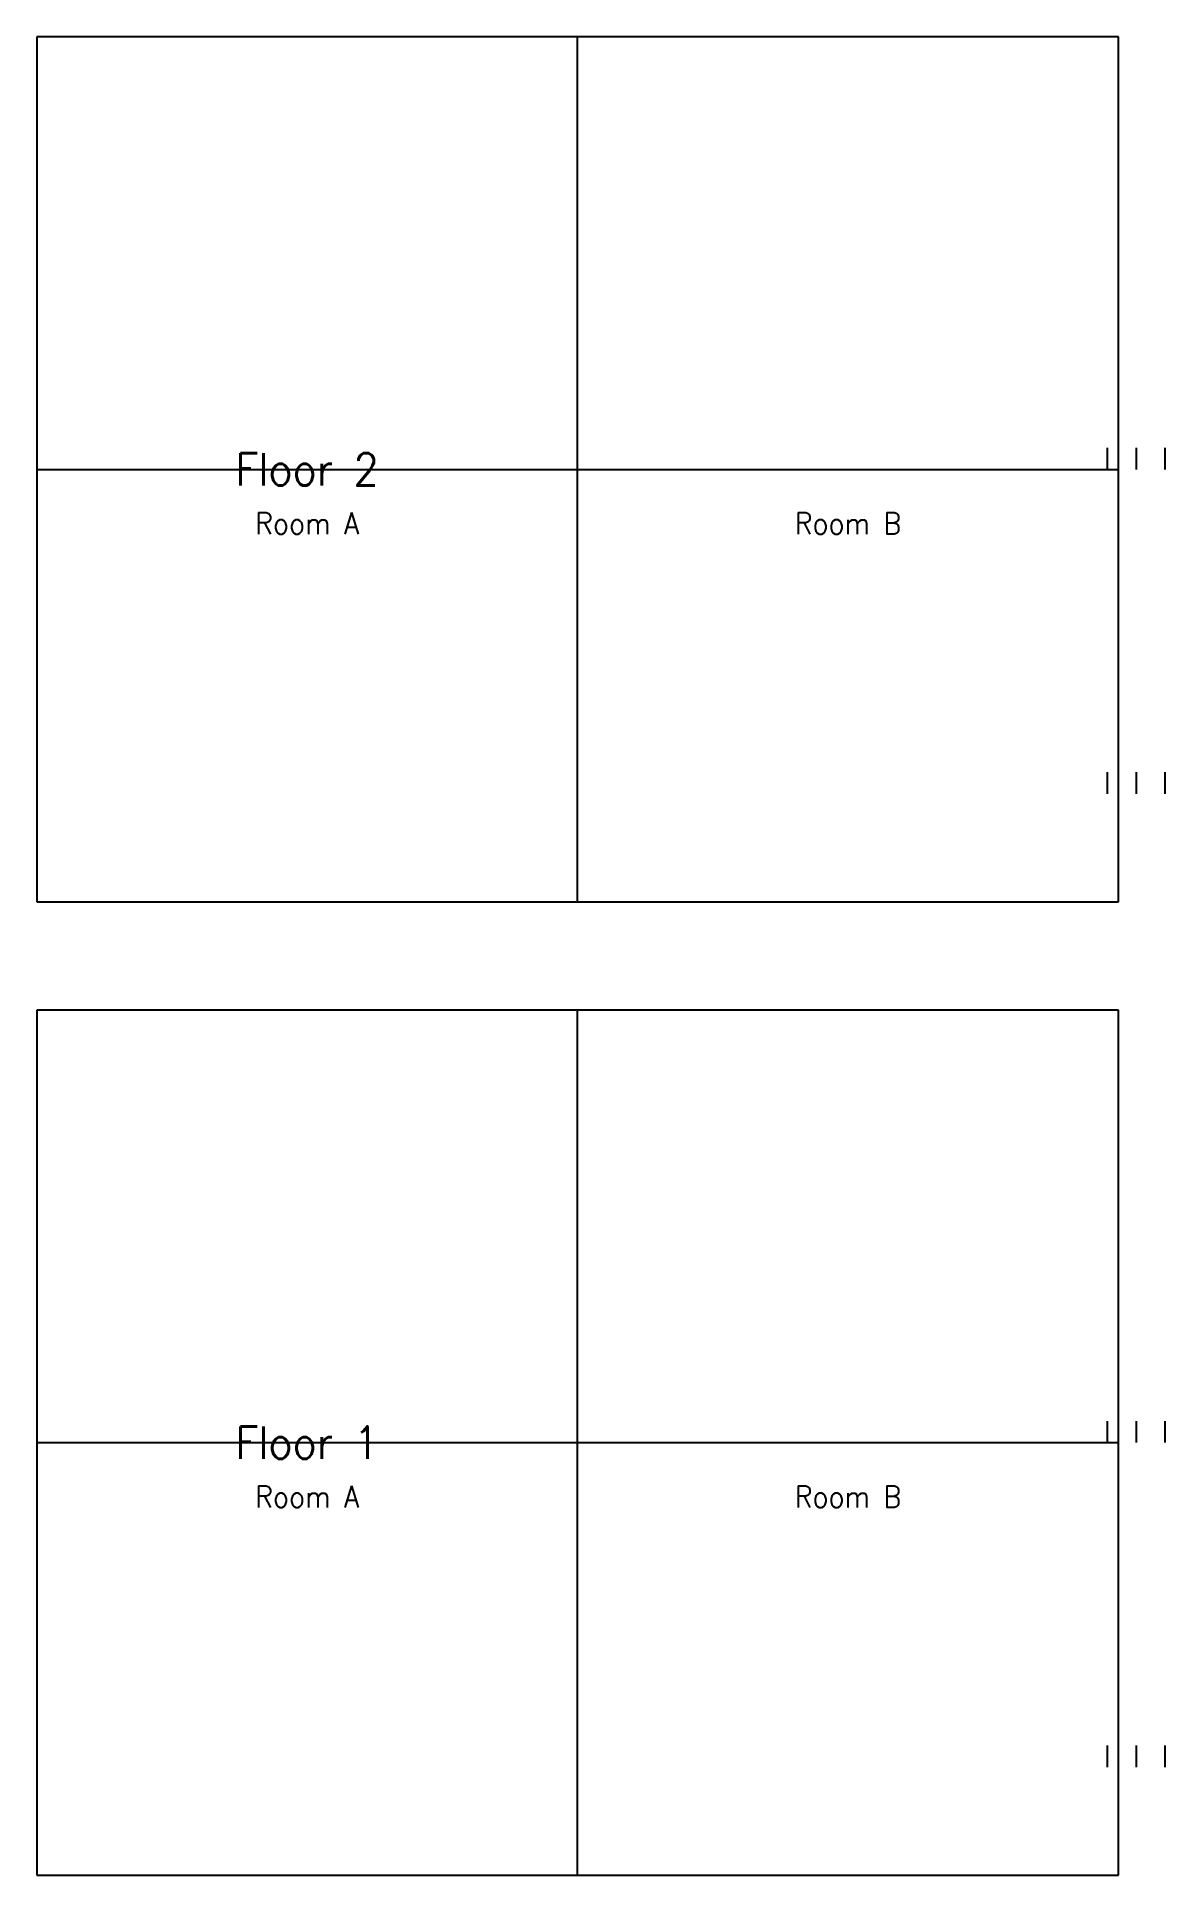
# Model space of a CAD drawing. Header units: metres. Extents: x 0 to 10433, y 0 to 17000.
import ezdxf

# ---------------------------------------------------------------- set-up
doc = ezdxf.new("R2010")
doc.units = ezdxf.units.M
doc.layers.get('0').update_dxf_attribs({"lineweight": 25, "true_color": 0xffffff})
doc.styles.add('textstyle0', font='')
doc.styles.add('textstyle1', font='')
doc.styles.add('textstyle2', font='')
doc.styles.add('textstyle3', font='')
doc.styles.add('textstyle4', font='')
doc.styles.add('textstyle5', font='')
doc.styles.get('textstyle0').set_extended_font_data('standard')
doc.styles.get('textstyle1').set_extended_font_data('standard')
doc.styles.get('textstyle2').set_extended_font_data('standard')
doc.styles.get('textstyle3').set_extended_font_data('standard')
doc.styles.get('textstyle4').set_extended_font_data('standard')
doc.styles.get('textstyle5').set_extended_font_data('standard')

msp = doc.modelspace()

# ---------------------------------------------------------------- linework, layer by layer
for p, q in [((10000, 17000), (0, 17000)), ((0, 17000), (0, 9000)), ((5000, 9000), (5000, 17000)), ((10000, 9000), (10000, 17000)), ((9900, 13000), (9900, 13200)), ((10167, 13000), (10167, 13200)), ((10433, 13000), (10433, 13200)), ((0, 13000), (10000, 13000)), ((9900, 10000), (9900, 10200)), ((10167, 10000), (10167, 10200)), ((10433, 10000), (10433, 10200)), ((0, 9000), (10000, 9000)), ((4500, 9000), (5500, 9000)), ((10000, 8000), (0, 8000)), ((0, 8000), (0, 0)), ((5000, 0), (5000, 8000)), ((10000, 0), (10000, 8000)), ((9900, 4000), (9900, 4200)), ((10167, 4000), (10167, 4200)), ((10433, 4000), (10433, 4200)), ((0, 4000), (10000, 4000)), ((9900, 1000), (9900, 1200)), ((10167, 1000), (10167, 1200)), ((10433, 1000), (10433, 1200)), ((0, 0), (10000, 0)), ((4500, 0), (5500, 0))]:
    msp.add_line(p, q)

# ---------------------------------------------------------------- texts
at = {"attachment_point": 5}
for s, insert, char_height, style in [('Floor 2', (2500, 13000), 300, 'textstyle3'), ('Room A', (2500, 12500), 200, 'textstyle5'), ('Room B', (7500, 12500), 200, 'textstyle4'), ('Floor 1', (2500, 4000), 300, 'textstyle0'), ('Room A', (2500, 3500), 200, 'textstyle2'), ('Room B', (7500, 3500), 200, 'textstyle1')]:
    msp.add_mtext(s, dxfattribs=dict(at, insert=insert, char_height=char_height, style=style))

doc.saveas('drawing.dxf')
